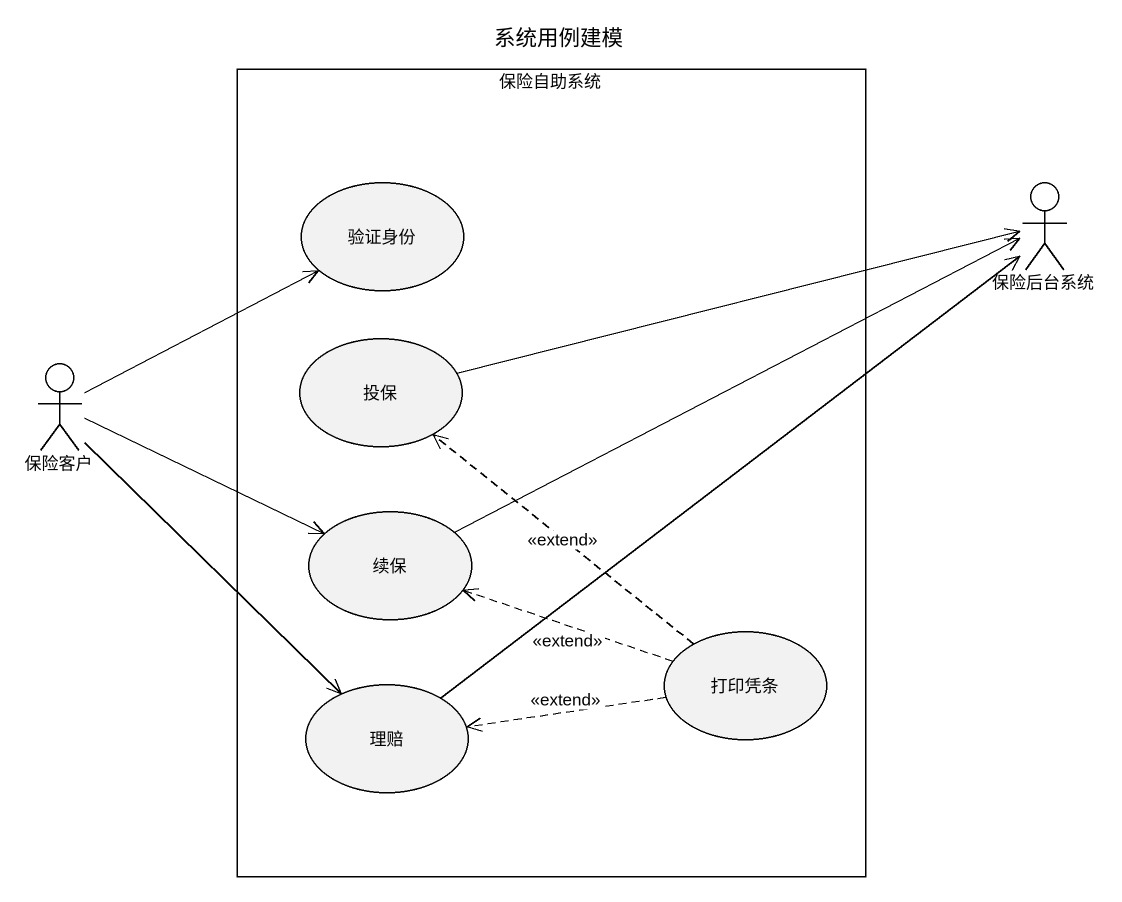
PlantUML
@startuml
title 系统用例建模
rectangle 保险自助系统 {
  usecase 验证身份
  usecase 投保
  usecase 续保
  usecase 打印凭条
  usecase 理赔
}
actor 保险后台系统
actor 保险客户
保险客户 -up-> 验证身份
保险客户 -right-> 续保
保险客户 --> 理赔
投保 -right-> 保险后台系统
续保 -right-> 保险后台系统
打印凭条 .up.> 投保 : <<extend>>
打印凭条 .left.> 续保 : <<extend>>
打印凭条 .left.> 理赔 : <<extend>>
理赔 -up-> 保险后台系统
@enduml
